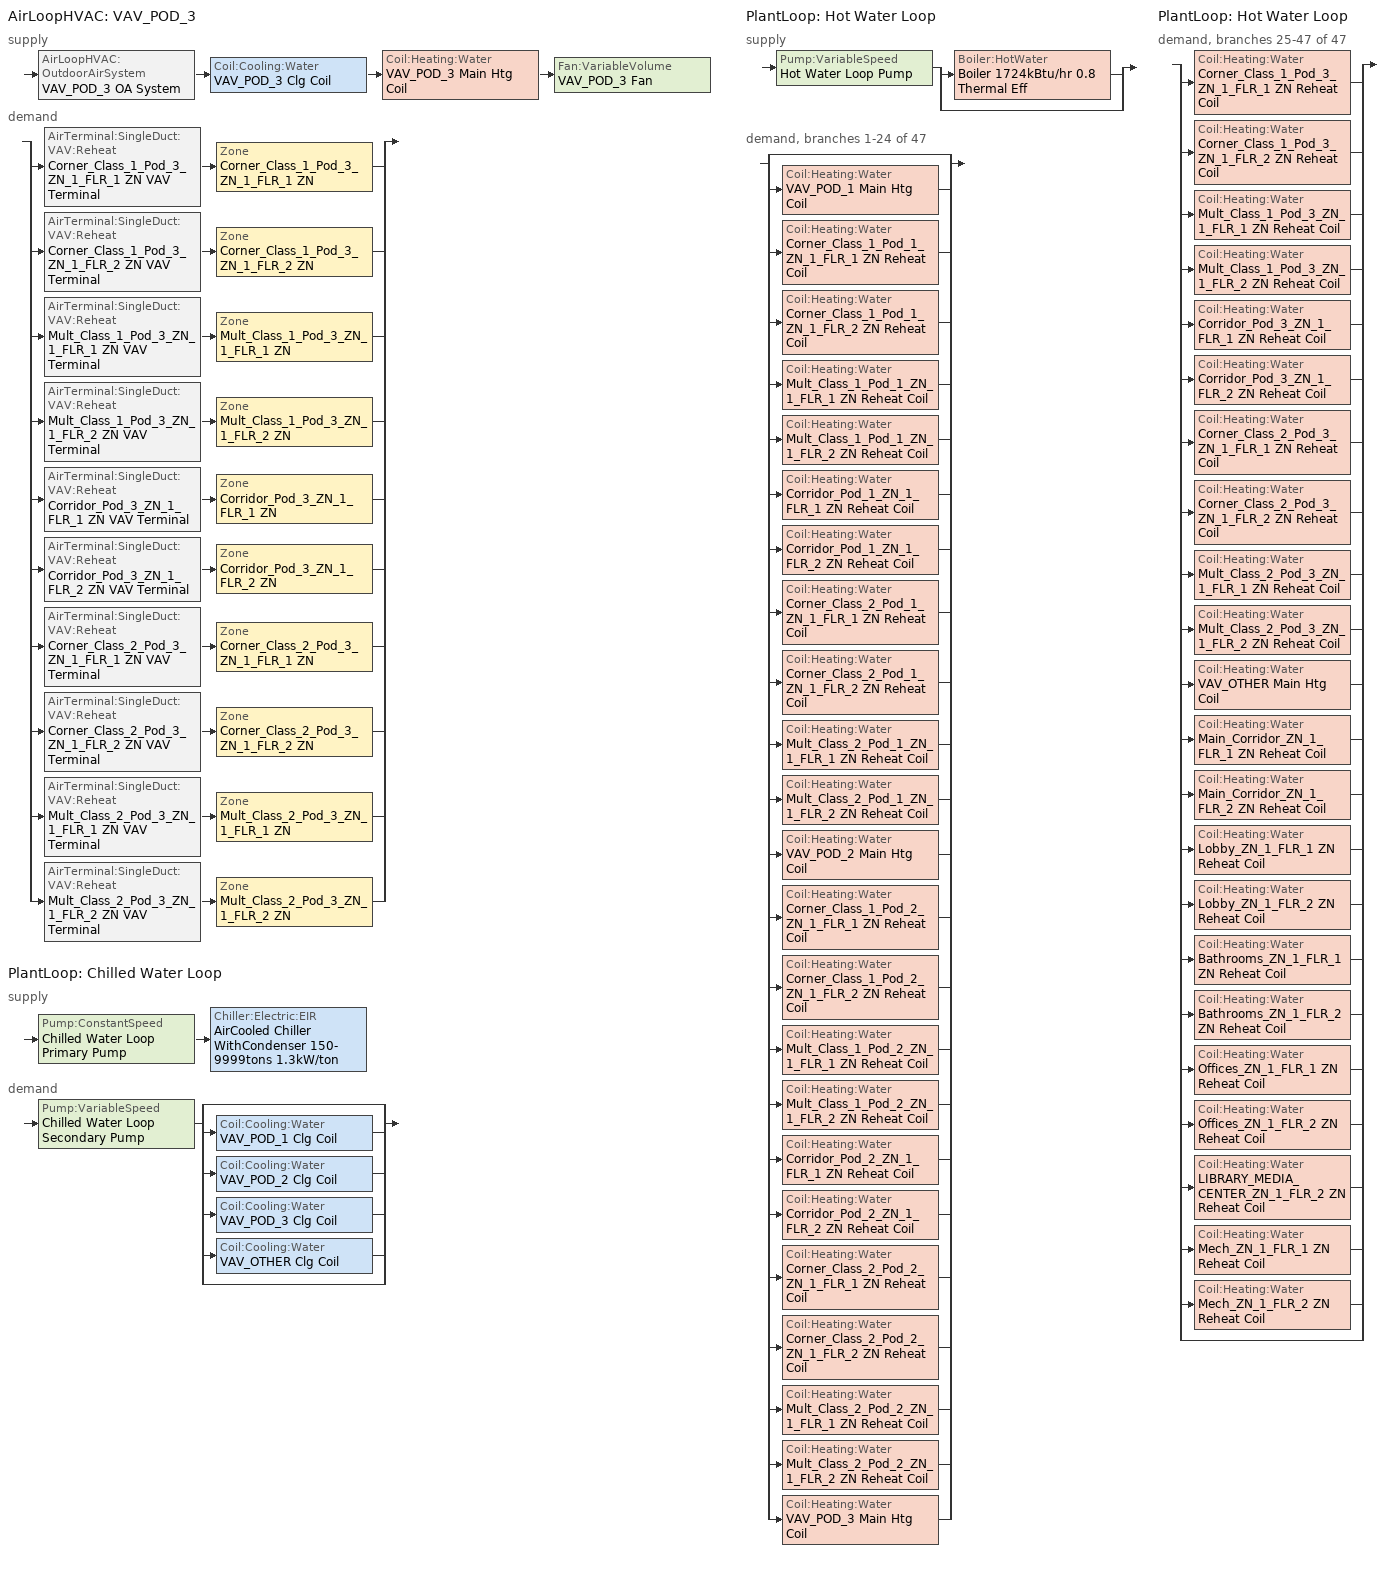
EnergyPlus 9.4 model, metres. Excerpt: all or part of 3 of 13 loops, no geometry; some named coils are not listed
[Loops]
AirLoopHVAC 'VAV_POD_3'
 supply: AirLoopHVAC:OutdoorAirSystem 'VAV_POD_3 OA System' > Coil:Cooling:Water 'VAV_POD_3 Clg Coil' > Coil:Heating:Water 'VAV_POD_3 Main Htg Coil' > Fan:VariableVolume 'VAV_POD_3 Fan'
 demand: split
  | AirTerminal:SingleDuct:VAV:Reheat 'Corner_Class_1_Pod_3_ZN_1_FLR_1 ZN VAV Terminal' > Zone 'Corner_Class_1_Pod_3_ZN_1_FLR_1 ZN'
  | AirTerminal:SingleDuct:VAV:Reheat 'Corner_Class_1_Pod_3_ZN_1_FLR_2 ZN VAV Terminal' > Zone 'Corner_Class_1_Pod_3_ZN_1_FLR_2 ZN'
  | AirTerminal:SingleDuct:VAV:Reheat 'Mult_Class_1_Pod_3_ZN_1_FLR_1 ZN VAV Terminal' > Zone 'Mult_Class_1_Pod_3_ZN_1_FLR_1 ZN'
  | AirTerminal:SingleDuct:VAV:Reheat 'Mult_Class_1_Pod_3_ZN_1_FLR_2 ZN VAV Terminal' > Zone 'Mult_Class_1_Pod_3_ZN_1_FLR_2 ZN'
  | AirTerminal:SingleDuct:VAV:Reheat 'Corridor_Pod_3_ZN_1_FLR_1 ZN VAV Terminal' > Zone 'Corridor_Pod_3_ZN_1_FLR_1 ZN'
  | AirTerminal:SingleDuct:VAV:Reheat 'Corridor_Pod_3_ZN_1_FLR_2 ZN VAV Terminal' > Zone 'Corridor_Pod_3_ZN_1_FLR_2 ZN'
  | AirTerminal:SingleDuct:VAV:Reheat 'Corner_Class_2_Pod_3_ZN_1_FLR_1 ZN VAV Terminal' > Zone 'Corner_Class_2_Pod_3_ZN_1_FLR_1 ZN'
  | AirTerminal:SingleDuct:VAV:Reheat 'Corner_Class_2_Pod_3_ZN_1_FLR_2 ZN VAV Terminal' > Zone 'Corner_Class_2_Pod_3_ZN_1_FLR_2 ZN'
  | AirTerminal:SingleDuct:VAV:Reheat 'Mult_Class_2_Pod_3_ZN_1_FLR_1 ZN VAV Terminal' > Zone 'Mult_Class_2_Pod_3_ZN_1_FLR_1 ZN'
  | AirTerminal:SingleDuct:VAV:Reheat 'Mult_Class_2_Pod_3_ZN_1_FLR_2 ZN VAV Terminal' > Zone 'Mult_Class_2_Pod_3_ZN_1_FLR_2 ZN'
PlantLoop 'Chilled Water Loop'
 supply: Pump:ConstantSpeed 'Chilled Water Loop Primary Pump' > Chiller:Electric:EIR 'AirCooled Chiller WithCondenser 150-9999tons 1.3kW/ton'
 demand: Pump:VariableSpeed 'Chilled Water Loop Secondary Pump' > split
  | bypass
  | Coil:Cooling:Water 'VAV_POD_1 Clg Coil'
  | Coil:Cooling:Water 'VAV_POD_2 Clg Coil'
  | Coil:Cooling:Water 'VAV_POD_3 Clg Coil'
  | Coil:Cooling:Water 'VAV_OTHER Clg Coil'
  | bypass
PlantLoop 'Hot Water Loop'
 supply: Pump:VariableSpeed 'Hot Water Loop Pump' > split
  | Boiler:HotWater 'Boiler 1724kBtu/hr 0.8 Thermal Eff'
  | bypass
 demand, branches 1-24 of 47: split
  | bypass
  | Coil:Heating:Water 'VAV_POD_1 Main Htg Coil'
  | Coil:Heating:Water 'Corner_Class_1_Pod_1_ZN_1_FLR_1 ZN Reheat Coil'
  | Coil:Heating:Water 'Corner_Class_1_Pod_1_ZN_1_FLR_2 ZN Reheat Coil'
  | Coil:Heating:Water 'Mult_Class_1_Pod_1_ZN_1_FLR_1 ZN Reheat Coil'
  | Coil:Heating:Water 'Mult_Class_1_Pod_1_ZN_1_FLR_2 ZN Reheat Coil'
  | Coil:Heating:Water 'Corridor_Pod_1_ZN_1_FLR_1 ZN Reheat Coil'
  | Coil:Heating:Water 'Corridor_Pod_1_ZN_1_FLR_2 ZN Reheat Coil'
  | Coil:Heating:Water 'Corner_Class_2_Pod_1_ZN_1_FLR_1 ZN Reheat Coil'
  | Coil:Heating:Water 'Corner_Class_2_Pod_1_ZN_1_FLR_2 ZN Reheat Coil'
  | Coil:Heating:Water 'Mult_Class_2_Pod_1_ZN_1_FLR_1 ZN Reheat Coil'
  | Coil:Heating:Water 'Mult_Class_2_Pod_1_ZN_1_FLR_2 ZN Reheat Coil'
  | Coil:Heating:Water 'VAV_POD_2 Main Htg Coil'
  | Coil:Heating:Water 'Corner_Class_1_Pod_2_ZN_1_FLR_1 ZN Reheat Coil'
  | Coil:Heating:Water 'Corner_Class_1_Pod_2_ZN_1_FLR_2 ZN Reheat Coil'
  | Coil:Heating:Water 'Mult_Class_1_Pod_2_ZN_1_FLR_1 ZN Reheat Coil'
  | Coil:Heating:Water 'Mult_Class_1_Pod_2_ZN_1_FLR_2 ZN Reheat Coil'
  | Coil:Heating:Water 'Corridor_Pod_2_ZN_1_FLR_1 ZN Reheat Coil'
  | Coil:Heating:Water 'Corridor_Pod_2_ZN_1_FLR_2 ZN Reheat Coil'
  | Coil:Heating:Water 'Corner_Class_2_Pod_2_ZN_1_FLR_1 ZN Reheat Coil'
  | Coil:Heating:Water 'Corner_Class_2_Pod_2_ZN_1_FLR_2 ZN Reheat Coil'
  | Coil:Heating:Water 'Mult_Class_2_Pod_2_ZN_1_FLR_1 ZN Reheat Coil'
  | Coil:Heating:Water 'Mult_Class_2_Pod_2_ZN_1_FLR_2 ZN Reheat Coil'
  | Coil:Heating:Water 'VAV_POD_3 Main Htg Coil'
PlantLoop 'Hot Water Loop'
 demand, branches 25-47 of 47: split
  | Coil:Heating:Water 'Corner_Class_1_Pod_3_ZN_1_FLR_1 ZN Reheat Coil'
  | Coil:Heating:Water 'Corner_Class_1_Pod_3_ZN_1_FLR_2 ZN Reheat Coil'
  | Coil:Heating:Water 'Mult_Class_1_Pod_3_ZN_1_FLR_1 ZN Reheat Coil'
  | Coil:Heating:Water 'Mult_Class_1_Pod_3_ZN_1_FLR_2 ZN Reheat Coil'
  | Coil:Heating:Water 'Corridor_Pod_3_ZN_1_FLR_1 ZN Reheat Coil'
  | Coil:Heating:Water 'Corridor_Pod_3_ZN_1_FLR_2 ZN Reheat Coil'
  | Coil:Heating:Water 'Corner_Class_2_Pod_3_ZN_1_FLR_1 ZN Reheat Coil'
  | Coil:Heating:Water 'Corner_Class_2_Pod_3_ZN_1_FLR_2 ZN Reheat Coil'
  | Coil:Heating:Water 'Mult_Class_2_Pod_3_ZN_1_FLR_1 ZN Reheat Coil'
  | Coil:Heating:Water 'Mult_Class_2_Pod_3_ZN_1_FLR_2 ZN Reheat Coil'
  | Coil:Heating:Water 'VAV_OTHER Main Htg Coil'
  | Coil:Heating:Water 'Main_Corridor_ZN_1_FLR_1 ZN Reheat Coil'
  | Coil:Heating:Water 'Main_Corridor_ZN_1_FLR_2 ZN Reheat Coil'
  | Coil:Heating:Water 'Lobby_ZN_1_FLR_1 ZN Reheat Coil'
  | Coil:Heating:Water 'Lobby_ZN_1_FLR_2 ZN Reheat Coil'
  | Coil:Heating:Water 'Bathrooms_ZN_1_FLR_1 ZN Reheat Coil'
  | Coil:Heating:Water 'Bathrooms_ZN_1_FLR_2 ZN Reheat Coil'
  | Coil:Heating:Water 'Offices_ZN_1_FLR_1 ZN Reheat Coil'
  | Coil:Heating:Water 'Offices_ZN_1_FLR_2 ZN Reheat Coil'
  | Coil:Heating:Water 'LIBRARY_MEDIA_CENTER_ZN_1_FLR_2 ZN Reheat Coil'
  | Coil:Heating:Water 'Mech_ZN_1_FLR_1 ZN Reheat Coil'
  | Coil:Heating:Water 'Mech_ZN_1_FLR_2 ZN Reheat Coil'
  | bypass
[ZoneControl:Thermostat] Temperature Difference Between Cutout And Setpoint {deltaC}=0
Name | Zone or ZoneList | Control Type Schedule | Control 1
Corner_Class_1_Pod_3_ZN_1_FLR_1 ZN Thermostat | Corner_Class_1_Pod_3_ZN_1_FLR_1 ZN | Corner_Class_1_Pod_3_ZN_1_FLR_1 ZN Thermostat Schedule | SecondarySchool Classroom Thermostat 5
Corner_Class_1_Pod_3_ZN_1_FLR_2 ZN Thermostat | Corner_Class_1_Pod_3_ZN_1_FLR_2 ZN | Corner_Class_1_Pod_3_ZN_1_FLR_2 ZN Thermostat Schedule | SecondarySchool Classroom Thermostat 6
Corner_Class_2_Pod_3_ZN_1_FLR_1 ZN Thermostat | Corner_Class_2_Pod_3_ZN_1_FLR_1 ZN | Corner_Class_2_Pod_3_ZN_1_FLR_1 ZN Thermostat Schedule | SecondarySchool Classroom Thermostat 11
Corner_Class_2_Pod_3_ZN_1_FLR_2 ZN Thermostat | Corner_Class_2_Pod_3_ZN_1_FLR_2 ZN | Corner_Class_2_Pod_3_ZN_1_FLR_2 ZN Thermostat Schedule | SecondarySchool Classroom Thermostat 12
Corridor_Pod_3_ZN_1_FLR_1 ZN Thermostat | Corridor_Pod_3_ZN_1_FLR_1 ZN | Corridor_Pod_3_ZN_1_FLR_1 ZN Thermostat Schedule | SecondarySchool Corridor Thermostat 5
Corridor_Pod_3_ZN_1_FLR_2 ZN Thermostat | Corridor_Pod_3_ZN_1_FLR_2 ZN | Corridor_Pod_3_ZN_1_FLR_2 ZN Thermostat Schedule | SecondarySchool Corridor Thermostat 6
Mult_Class_1_Pod_3_ZN_1_FLR_1 ZN Thermostat | Mult_Class_1_Pod_3_ZN_1_FLR_1 ZN | Mult_Class_1_Pod_3_ZN_1_FLR_1 ZN Thermostat Schedule | SecondarySchool Classroom Thermostat 17
Mult_Class_1_Pod_3_ZN_1_FLR_2 ZN Thermostat | Mult_Class_1_Pod_3_ZN_1_FLR_2 ZN | Mult_Class_1_Pod_3_ZN_1_FLR_2 ZN Thermostat Schedule | SecondarySchool ComputerRoom Thermostat 1
Mult_Class_2_Pod_3_ZN_1_FLR_1 ZN Thermostat | Mult_Class_2_Pod_3_ZN_1_FLR_1 ZN | Mult_Class_2_Pod_3_ZN_1_FLR_1 ZN Thermostat Schedule | SecondarySchool Classroom Thermostat 22
Mult_Class_2_Pod_3_ZN_1_FLR_2 ZN Thermostat | Mult_Class_2_Pod_3_ZN_1_FLR_2 ZN | Mult_Class_2_Pod_3_ZN_1_FLR_2 ZN Thermostat Schedule | SecondarySchool ComputerRoom Thermostat 2
[ThermostatSetpoint:DualSetpoint] Heating Setpoint Temperature Schedule=SchoolSecondary HTGSETP_SCH_YES_OPTIMUM; Cooling Setpoint Temperature Schedule=SchoolSecondary CLGSETP_SCH_NO_SETBACK
SecondarySchool Classroom Thermostat 5; SecondarySchool Classroom Thermostat 6; SecondarySchool Classroom Thermostat 11; SecondarySchool Classroom Thermostat 12; SecondarySchool Corridor Thermostat 5; SecondarySchool Corridor Thermostat 6; SecondarySchool Classroom Thermostat 17; SecondarySchool ComputerRoom Thermostat 1; SecondarySchool Classroom Thermostat 22; SecondarySchool ComputerRoom Thermostat 2
[Zone equipment]
Corner_Class_1_Pod_3_ZN_1_FLR_1 ZN: Corner_Class_1_Pod_3_ZN_1_FLR_1 ZN VAV Terminal
Corner_Class_1_Pod_3_ZN_1_FLR_2 ZN: Corner_Class_1_Pod_3_ZN_1_FLR_2 ZN VAV Terminal
Corner_Class_2_Pod_3_ZN_1_FLR_1 ZN: Corner_Class_2_Pod_3_ZN_1_FLR_1 ZN VAV Terminal
Corner_Class_2_Pod_3_ZN_1_FLR_2 ZN: Corner_Class_2_Pod_3_ZN_1_FLR_2 ZN VAV Terminal
Corridor_Pod_3_ZN_1_FLR_1 ZN: Corridor_Pod_3_ZN_1_FLR_1 ZN VAV Terminal
Corridor_Pod_3_ZN_1_FLR_2 ZN: Corridor_Pod_3_ZN_1_FLR_2 ZN VAV Terminal
Mult_Class_1_Pod_3_ZN_1_FLR_1 ZN: Mult_Class_1_Pod_3_ZN_1_FLR_1 ZN VAV Terminal
Mult_Class_1_Pod_3_ZN_1_FLR_2 ZN: Mult_Class_1_Pod_3_ZN_1_FLR_2 ZN VAV Terminal
Mult_Class_2_Pod_3_ZN_1_FLR_1 ZN: Mult_Class_2_Pod_3_ZN_1_FLR_1 ZN VAV Terminal
Mult_Class_2_Pod_3_ZN_1_FLR_2 ZN: Mult_Class_2_Pod_3_ZN_1_FLR_2 ZN VAV Terminal
[Sizing:Zone] Zone Cooling Design Supply Air Temperature Input Method=SupplyAirTemperature; Zone Cooling Design Supply Air Temperature {C}=12.7778; Zone Cooling Design Supply Air Temperature Difference {deltaC}=11.11; Zone Heating Design Supply Air Temperature Input Method=SupplyAirTemperature; Zone Heating Design Supply Air Temperature {C}=40; Zone Heating Design Supply Air Temperature Difference {deltaC}=11.11; Zone Cooling Design Supply Air Humidity Ratio {kgWater/kgDryAir}=0.0085; Zone Heating Design Supply Air Humidity Ratio {kgWater/kgDryAir}=0.008; Cooling Design Air Flow Method=DesignDay; Cooling Design Air Flow Rate {m3/s}=0; Cooling Minimum Air Flow per Zone Floor Area {m3/s-m2}=0.000762; Cooling Minimum Air Flow {m3/s}=0; Cooling Minimum Air Flow Fraction=0; Heating Design Air Flow Method=DesignDay; Heating Design Air Flow Rate {m3/s}=0; Heating Maximum Air Flow per Zone Floor Area {m3/s-m2}=0.002032; Heating Maximum Air Flow {m3/s}=0.141576; Heating Maximum Air Flow Fraction=0.3; Account for Dedicated Outdoor Air System=No
Name | Design Specification Outdoor Air Object
Corner_Class_1_Pod_3_ZN_1_FLR_1 ZN; Corner_Class_1_Pod_3_ZN_1_FLR_2 ZN; Corner_Class_2_Pod_3_ZN_1_FLR_1 ZN; Corner_Class_2_Pod_3_ZN_1_FLR_2 ZN; Mult_Class_1_Pod_3_ZN_1_FLR_1 ZN; Mult_Class_2_Pod_3_ZN_1_FLR_1 ZN | SecondarySchool Classroom Ventilation
Corridor_Pod_3_ZN_1_FLR_1 ZN; Corridor_Pod_3_ZN_1_FLR_2 ZN | SecondarySchool Corridor Ventilation
Mult_Class_1_Pod_3_ZN_1_FLR_2 ZN; Mult_Class_2_Pod_3_ZN_1_FLR_2 ZN | SecondarySchool ComputerRoom Ventilation
[Controller:MechanicalVentilation]
VAV_POD_3 Vent Controller: Availability Schedule=SchoolSecondary MinOA_MotorizedDamper_Sched; Demand Controlled Ventilation=No; System Outdoor Air Method=VentilationRateProcedure; Zone or ZoneList Name 1=Corner_Class_1_Pod_3_ZN_1_FLR_1 ZN; Design Specification Outdoor Air Object Name 1=SecondarySchool Classroom Ventilation; Zone or ZoneList Name 2=Corner_Class_1_Pod_3_ZN_1_FLR_2 ZN; Design Specification Outdoor Air Object Name 2=SecondarySchool Classroom Ventilation; Zone or ZoneList Name 3=Corner_Class_2_Pod_3_ZN_1_FLR_1 ZN; Design Specification Outdoor Air Object Name 3=SecondarySchool Classroom Ventilation; Zone or ZoneList Name 4=Corner_Class_2_Pod_3_ZN_1_FLR_2 ZN; Design Specification Outdoor Air Object Name 4=SecondarySchool Classroom Ventilation; Zone or ZoneList Name 5=Corridor_Pod_3_ZN_1_FLR_1 ZN; Design Specification Outdoor Air Object Name 5=SecondarySchool Corridor Ventilation; Zone or ZoneList Name 6=Corridor_Pod_3_ZN_1_FLR_2 ZN; Design Specification Outdoor Air Object Name 6=SecondarySchool Corridor Ventilation; Zone or ZoneList Name 7=Mult_Class_1_Pod_3_ZN_1_FLR_1 ZN; Design Specification Outdoor Air Object Name 7=SecondarySchool Classroom Ventilation; Zone or ZoneList Name 8=Mult_Class_1_Pod_3_ZN_1_FLR_2 ZN; Design Specification Outdoor Air Object Name 8=SecondarySchool ComputerRoom Ventilation; Zone or ZoneList Name 9=Mult_Class_2_Pod_3_ZN_1_FLR_1 ZN; Design Specification Outdoor Air Object Name 9=SecondarySchool Classroom Ventilation; Zone or ZoneList Name 10=Mult_Class_2_Pod_3_ZN_1_FLR_2 ZN; Design Specification Outdoor Air Object Name 10=SecondarySchool ComputerRoom Ventilation
[DesignSpecification:OutdoorAir] Outdoor Air Method=Sum; Outdoor Air Flow per Person {m3/s-person}=0; Outdoor Air Flow per Zone {m3/s}=0; Outdoor Air Flow Air Changes per Hour {1/hr}=0
Name | Outdoor Air Flow per Zone Floor Area {m3/s-m2}
SecondarySchool Classroom Ventilation; SecondarySchool ComputerRoom Ventilation | 0.0023876
SecondarySchool Corridor Ventilation | 0.0003048
[AirTerminal:SingleDuct:VAV:Reheat] Availability Schedule=Always On Discrete; Maximum Air Flow Rate {m3/s}=Autosize; Zone Minimum Air Flow Input Method=Constant; Constant Minimum Air Flow Fraction=0.763143; Fixed Minimum Air Flow Rate {m3/s}=0; Maximum Hot Water or Steam Flow Rate {m3/s}=Autosize; Minimum Hot Water or Steam Flow Rate {m3/s}=0; Convergence Tolerance=0.001; Damper Heating Action=ReverseWithLimits; Maximum Flow per Zone Floor Area During Reheat {m3/s-m2}=Autocalculate; Maximum Flow Fraction During Reheat=0.5; Maximum Reheat Air Temperature {C}=40
Name | Reheat Coil
Corner_Class_1_Pod_3_ZN_1_FLR_1 ZN VAV Terminal | Corner_Class_1_Pod_3_ZN_1_FLR_1 ZN Reheat Coil
Corner_Class_1_Pod_3_ZN_1_FLR_2 ZN VAV Terminal | Corner_Class_1_Pod_3_ZN_1_FLR_2 ZN Reheat Coil
Corner_Class_2_Pod_3_ZN_1_FLR_1 ZN VAV Terminal | Corner_Class_2_Pod_3_ZN_1_FLR_1 ZN Reheat Coil
Corner_Class_2_Pod_3_ZN_1_FLR_2 ZN VAV Terminal | Corner_Class_2_Pod_3_ZN_1_FLR_2 ZN Reheat Coil
Corridor_Pod_3_ZN_1_FLR_1 ZN VAV Terminal | Corridor_Pod_3_ZN_1_FLR_1 ZN Reheat Coil
Corridor_Pod_3_ZN_1_FLR_2 ZN VAV Terminal | Corridor_Pod_3_ZN_1_FLR_2 ZN Reheat Coil
Mult_Class_1_Pod_3_ZN_1_FLR_1 ZN VAV Terminal | Mult_Class_1_Pod_3_ZN_1_FLR_1 ZN Reheat Coil
Mult_Class_1_Pod_3_ZN_1_FLR_2 ZN VAV Terminal | Mult_Class_1_Pod_3_ZN_1_FLR_2 ZN Reheat Coil
Mult_Class_2_Pod_3_ZN_1_FLR_1 ZN VAV Terminal | Mult_Class_2_Pod_3_ZN_1_FLR_1 ZN Reheat Coil
Mult_Class_2_Pod_3_ZN_1_FLR_2 ZN VAV Terminal | Mult_Class_2_Pod_3_ZN_1_FLR_2 ZN Reheat Coil
[Coil:Heating:Water] Availability Schedule=Always On Discrete; U-Factor Times Area Value {W/K}=Autosize; Maximum Water Flow Rate {m3/s}=Autosize; Performance Input Method=UFactorTimesAreaAndDesignWaterFlowRate; Rated Capacity {W}=Autosize; Rated Inlet Water Temperature {C}=82.2222; Rated Outlet Water Temperature {C}=71.1111; Rated Ratio for Air and Water Convection=0.5
Name | Rated Inlet Air Temperature {C} | Rated Outlet Air Temperature {C}
Bathrooms_ZN_1_FLR_1 ZN Reheat Coil; Bathrooms_ZN_1_FLR_2 ZN Reheat Coil; Corner_Class_1_Pod_1_ZN_1_FLR_1 ZN Reheat Coil; Corner_Class_1_Pod_1_ZN_1_FLR_2 ZN Reheat Coil; Corner_Class_1_Pod_2_ZN_1_FLR_1 ZN Reheat Coil; Corner_Class_1_Pod_2_ZN_1_FLR_2 ZN Reheat Coil; Corner_Class_1_Pod_3_ZN_1_FLR_1 ZN Reheat Coil; Corner_Class_1_Pod_3_ZN_1_FLR_2 ZN Reheat Coil; Corner_Class_2_Pod_1_ZN_1_FLR_1 ZN Reheat Coil; Corner_Class_2_Pod_1_ZN_1_FLR_2 ZN Reheat Coil; Corner_Class_2_Pod_2_ZN_1_FLR_1 ZN Reheat Coil; Corner_Class_2_Pod_2_ZN_1_FLR_2 ZN Reheat Coil; Corner_Class_2_Pod_3_ZN_1_FLR_1 ZN Reheat Coil; Corner_Class_2_Pod_3_ZN_1_FLR_2 ZN Reheat Coil; Corridor_Pod_1_ZN_1_FLR_1 ZN Reheat Coil; Corridor_Pod_1_ZN_1_FLR_2 ZN Reheat Coil; Corridor_Pod_2_ZN_1_FLR_1 ZN Reheat Coil; Corridor_Pod_2_ZN_1_FLR_2 ZN Reheat Coil; Corridor_Pod_3_ZN_1_FLR_1 ZN Reheat Coil; Corridor_Pod_3_ZN_1_FLR_2 ZN Reheat Coil; LIBRARY_MEDIA_CENTER_ZN_1_FLR_2 ZN Reheat Coil; Lobby_ZN_1_FLR_1 ZN Reheat Coil; Lobby_ZN_1_FLR_2 ZN Reheat Coil; Main_Corridor_ZN_1_FLR_1 ZN Reheat Coil; Main_Corridor_ZN_1_FLR_2 ZN Reheat Coil; Mech_ZN_1_FLR_1 ZN Reheat Coil; Mech_ZN_1_FLR_2 ZN Reheat Coil; Mult_Class_1_Pod_1_ZN_1_FLR_1 ZN Reheat Coil; Mult_Class_1_Pod_1_ZN_1_FLR_2 ZN Reheat Coil; Mult_Class_1_Pod_2_ZN_1_FLR_1 ZN Reheat Coil; Mult_Class_1_Pod_2_ZN_1_FLR_2 ZN Reheat Coil; Mult_Class_1_Pod_3_ZN_1_FLR_1 ZN Reheat Coil; Mult_Class_1_Pod_3_ZN_1_FLR_2 ZN Reheat Coil; Mult_Class_2_Pod_1_ZN_1_FLR_1 ZN Reheat Coil; Mult_Class_2_Pod_1_ZN_1_FLR_2 ZN Reheat Coil; Mult_Class_2_Pod_2_ZN_1_FLR_1 ZN Reheat Coil; Mult_Class_2_Pod_2_ZN_1_FLR_2 ZN Reheat Coil; Mult_Class_2_Pod_3_ZN_1_FLR_1 ZN Reheat Coil; Mult_Class_2_Pod_3_ZN_1_FLR_2 ZN Reheat Coil; Offices_ZN_1_FLR_1 ZN Reheat Coil; Offices_ZN_1_FLR_2 ZN Reheat Coil | 12.7778 | 40
VAV_POD_3 Main Htg Coil | 7.22222 | 12.7778
[AirLoopHVAC]
VAV_POD_3: Design Supply Air Flow Rate {m3/s}=AutoSize; Design Return Air Flow Fraction of Supply Air Flow=1
[Sizing:System]
VAV_POD_3: Type of Load to Size On=Sensible; Design Outdoor Air Flow Rate {m3/s}=9.493504; Central Heating Maximum System Air Flow Ratio=0.3; Preheat Design Temperature {C}=7.22222; Preheat Design Humidity Ratio {kgWater/kgDryAir}=0.008; Precool Design Temperature {C}=12.7778; Precool Design Humidity Ratio {kgWater/kgDryAir}=0.008; Central Cooling Design Supply Air Temperature {C}=12.7778; Central Heating Design Supply Air Temperature {C}=12.7778; Type of Zone Sum to Use=Coincident; 100% Outdoor Air in Cooling=No; 100% Outdoor Air in Heating=No; Central Cooling Design Supply Air Humidity Ratio {kgWater/kgDryAir}=0.0085; Central Heating Design Supply Air Humidity Ratio {kgWater/kgDryAir}=0.008; Cooling Supply Air Flow Rate Method=DesignDay; Cooling Supply Air Flow Rate {m3/s}=0; Cooling Supply Air Flow Rate Per Floor Area {m3/s-m2}=0.00996765; Cooling Fraction of Autosized Cooling Supply Air Flow Rate=1; Cooling Supply Air Flow Rate Per Unit Cooling Capacity {m3/s-W}=3.94755e-05; Heating Supply Air Flow Rate Method=DesignDay; Heating Supply Air Flow Rate {m3/s}=0; Heating Supply Air Flow Rate Per Floor Area {m3/s-m2}=0.00996765; Heating Fraction of Autosized Heating Supply Air Flow Rate=1; Heating Fraction of Autosized Cooling Supply Air Flow Rate=1; Heating Supply Air Flow Rate Per Unit Heating Capacity {m3/s-W}=3.15882e-05; System Outdoor Air Method=ZoneSum; Zone Maximum Outdoor Air Fraction=1; Cooling Design Capacity Method=CoolingDesignCapacity; Cooling Design Capacity {W}=Autosize; Cooling Design Capacity Per Floor Area {W/m2}=234.7; Fraction of Autosized Cooling Design Capacity=1; Heating Design Capacity Method=HeatingDesignCapacity; Heating Design Capacity {W}=Autosize; Heating Design Capacity Per Floor Area {W/m2}=157; Fraction of Autosized Heating Design Capacity=1; Central Cooling Capacity Control Method=OnOff
[Controller:OutdoorAir]
VAV_POD_3 OA Controller: Minimum Outdoor Air Flow Rate {m3/s}=0; Maximum Outdoor Air Flow Rate {m3/s}=Autosize; Economizer Control Type=DifferentialDryBulb; Economizer Control Action Type=ModulateFlow; Lockout Type=LockoutWithHeating; Minimum Limit Type=FixedMinimum; Minimum Outdoor Air Schedule=SchoolSecondary MinOA_MotorizedDamper_Sched; Mechanical Ventilation Controller=VAV_POD_3 Vent Controller; High Humidity Control=No; Control High Indoor Humidity Based on Outdoor Humidity Ratio=Yes; Heat Recovery Bypass Control Type=BypassWhenWithinEconomizerLimits
[SetpointManager:MixedAir] Control Variable=Temperature
Name | Setpoint Node or NodeList
VAV_POD_3 Mixed Air Node OS Default SPM | VAV_POD_3 Mixed Air Node
VAV_POD_3 Clg Coil Outlet Air Node OS Default SPM | VAV_POD_3 Clg Coil Outlet Air Node
VAV_POD_3 Main Htg Coil Outlet Air Node OS Default SPM | VAV_POD_3 Main Htg Coil Outlet Air Node
[Controller:WaterCoil] Control Variable=Temperature; Actuator Variable=Flow; Maximum Actuated Flow {m3/s}=Autosize; Minimum Actuated Flow {m3/s}=0
Name | Action | Controller Convergence Tolerance {deltaC}
VAV_POD_3 Clg Coil Controller | Reverse | Autosize
VAV_POD_3 Main Htg Coil Controller | Normal | 0.0001
[Coil:Cooling:Water]
VAV_POD_3 Clg Coil: Availability Schedule=Always On Discrete; Design Water Flow Rate {m3/s}=Autosize; Design Air Flow Rate {m3/s}=Autosize; Design Inlet Water Temperature {C}=Autosize; Design Inlet Air Temperature {C}=Autosize; Design Outlet Air Temperature {C}=Autosize; Design Inlet Air Humidity Ratio {kgWater/kgDryAir}=Autosize; Design Outlet Air Humidity Ratio {kgWater/kgDryAir}=Autosize; Type of Analysis=SimpleAnalysis; Heat Exchanger Configuration=CrossFlow
[Fan:VariableVolume]
VAV_POD_3 Fan: Availability Schedule=SchoolSecondary HVACOperationSchd; Fan Total Efficiency=0.61165; Pressure Rise {Pa}=1389.92; Maximum Flow Rate {m3/s}=AutoSize; Fan Power Minimum Flow Rate Input Method=Fraction; Fan Power Minimum Flow Fraction=0.25; Fan Power Minimum Air Flow Rate {m3/s}=0; Motor Efficiency=0.941; Motor In Airstream Fraction=1; Fan Power Coefficient 1=0.04076; Fan Power Coefficient 2=0.0881; Fan Power Coefficient 3=-0.0729; Fan Power Coefficient 4=0.9437; Fan Power Coefficient 5=0
[SetpointManager:Warmest]
VAV_POD_3 SAT Warmest Reset: Control Variable=Temperature; HVAC Air Loop=VAV_POD_3; Minimum Setpoint Temperature {C}=12.7778; Maximum Setpoint Temperature {C}=15.5556; Strategy=MaximumTemperature; Setpoint Node or NodeList=VAV_POD_3 Supply Outlet Node
[PlantLoop] Fluid Type=Water; Maximum Loop Flow Rate {m3/s}=Autosize; Minimum Loop Flow Rate {m3/s}=0; Plant Loop Volume {m3}=Autocalculate; Load Distribution Scheme=Optimal; Plant Loop Demand Calculation Scheme=SingleSetpoint
Name | Plant Equipment Operation Scheme | Maximum Loop Temperature {C} | Minimum Loop Temperature {C} | Common Pipe Simulation
Chilled Water Loop | Chilled Water Loop Operation Schemes | 40 | 1 | CommonPipe
Hot Water Loop | Hot Water Loop Operation Schemes | 100 | 10
[Sizing:Plant] Sizing Option=NonCoincident; Zone Timesteps in Averaging Window=1; Coincident Sizing Factor Mode=None
Name | Loop Type | Design Loop Exit Temperature {C} | Loop Design Temperature Difference {deltaC}
Chilled Water Loop | Cooling | 6.66667 | 5.61111
Hot Water Loop | Heating | 82.2222 | 11.1111
[Pump:ConstantSpeed]
Chilled Water Loop Primary Pump: Design Flow Rate {m3/s}=Autosize; Design Pump Head {Pa}=44836; Design Power Consumption {W}=Autosize; Motor Efficiency=0.895; Fraction of Motor Inefficiencies to Fluid Stream=0; Pump Control Type=Intermittent; Design Power Sizing Method=PowerPerFlowPerPressure; Design Electric Power per Unit Flow Rate {W/(m3/s)}=348701.1; Design Shaft Power per Unit Flow Rate per Unit Head {W-s/m3-Pa}=1.28205
[Chiller:Electric:EIR]
AirCooled Chiller WithCondenser 150-9999tons 1.3kW/ton: Reference Capacity {W}=900000; Reference COP {W/W}=2.80239; Reference Leaving Chilled Water Temperature {C}=6.67; Reference Entering Condenser Fluid Temperature {C}=29.4; Reference Chilled Water Flow Rate {m3/s}=Autosize; Reference Condenser Fluid Flow Rate {m3/s}=Autosize; Cooling Capacity Function of Temperature Curve=AirCooled_Chiller_2010_PathA_CAPFT; Electric Input to Cooling Output Ratio Function of Temperature Curve=AirCooled_Chiller_2010_PathA_EIRFT; Electric Input to Cooling Output Ratio Function of Part Load Ratio Curve=AirCooled_Chiller_AllCapacities_2004_2010_EIRFPLR; Minimum Part Load Ratio=0.1; Maximum Part Load Ratio=1; Optimum Part Load Ratio=1; Minimum Unloading Ratio=0.2; Condenser Type=AirCooled; Condenser Fan Power Ratio {W/W}=0; Fraction of Compressor Electric Consumption Rejected by Condenser=1; Leaving Chilled Water Lower Temperature Limit {C}=2; Chiller Flow Mode=NotModulated; Sizing Factor=1; Basin Heater Capacity {W/K}=0; Basin Heater Setpoint Temperature {C}=10; Condenser Heat Recovery Relative Capacity Fraction=1
[SetpointManager:Scheduled] Control Variable=Temperature
Name | Schedule | Setpoint Node or NodeList
Chilled Water Loop Setpoint Manager | Chilled Water Loop Temp - 44F | Chilled Water Loop Supply Outlet Node
Hot Water Loop Setpoint Manager | Hot Water Loop Temp - 180F | Hot Water Loop Supply Outlet Node
[Pump:VariableSpeed] Design Maximum Flow Rate {m3/s}=Autosize; Design Power Consumption {W}=Autosize; Fraction of Motor Inefficiencies to Fluid Stream=0; Coefficient 1 of the Part Load Performance Curve=0; Design Minimum Flow Rate {m3/s}=0; Pump Control Type=Intermittent; Skin Loss Radiative Fraction=0.5; Design Power Sizing Method=PowerPerFlowPerPressure; Design Electric Power per Unit Flow Rate {W/(m3/s)}=348701.1; Design Shaft Power per Unit Flow Rate per Unit Head {W/((m3/s)-Pa)}=1.28205; Design Minimum Flow Rate Fraction=0
Name | Design Pump Head {Pa} | Motor Efficiency | Coefficient 2 of the Part Load Performance Curve | Coefficient 3 of the Part Load Performance Curve | Coefficient 4 of the Part Load Performance Curve
Chilled Water Loop Secondary Pump | 134508 | 0.917 | 0.0205 | 0.4101 | 0.5753
Hot Water Loop Pump | 179344 | 0.895 | 1 | 0 | 0
[PlantEquipmentOperationSchemes] Control Scheme Schedule Name 1=Always On Discrete
Name | Control Scheme Object Type 1 | Control Scheme Name 1
Chilled Water Loop Operation Schemes | PlantEquipmentOperation:CoolingLoad | Chilled Water Loop Cooling Operation Scheme
Hot Water Loop Operation Schemes | PlantEquipmentOperation:HeatingLoad | Hot Water Loop Heating Operation Scheme
[PlantEquipmentOperation:CoolingLoad]
Chilled Water Loop Cooling Operation Scheme: Load Range Lower Limit 1 {W}=0; Load Range Upper Limit 1 {W}=1000000000; Range Equipment List Name 1=Chilled Water Loop Cooling Equipment List
[PlantEquipmentList]
Chilled Water Loop Cooling Equipment List: Chiller:Electric:EIR, AirCooled Chiller WithCondenser 150-9999tons 1.3kW/ton
Hot Water Loop Heating Equipment List: Boiler:HotWater, Boiler 1724kBtu/hr 0.8 Thermal Eff
[Boiler:HotWater]
Boiler 1724kBtu/hr 0.8 Thermal Eff: Fuel Type=NaturalGas; Nominal Capacity {W}=Autosize; Nominal Thermal Efficiency=0.8; Efficiency Curve Temperature Evaluation Variable=LeavingBoiler; Normalized Boiler Efficiency Curve=Boiler with No Minimum Turndown; Design Water Flow Rate {m3/s}=Autosize; Minimum Part Load Ratio=0; Maximum Part Load Ratio=1.2; Optimum Part Load Ratio=1; Water Outlet Upper Temperature Limit {C}=95; Boiler Flow Mode=LeavingSetpointModulated; Parasitic Electric Load {W}=0; Sizing Factor=1
[PlantEquipmentOperation:HeatingLoad]
Hot Water Loop Heating Operation Scheme: Load Range Lower Limit 1 {W}=0; Load Range Upper Limit 1 {W}=1000000000; Range Equipment List Name 1=Hot Water Loop Heating Equipment List
[EnergyManagementSystem:InternalVariable] Internal Data Index Key=AirCooled Chiller WithCondenser 150-9999tons 1.3kW/ton; Internal Data Type=Chiller Nominal Capacity
Chiller0_Nominal_Capacity; Energy_Management_System_Internal_Variable_1
[EnergyManagementSystem:OutputVariable] EMS Variable=Chiller0_Nominal_Capacity; Type of Data in Variable=Averaged; Update Frequency=ZoneTimestep; Units=W
Chiller0 Nominal Capacity; Energy Management System Output Variable 1
[Schedule:Compact]
Corner_Class_1_Pod_3_ZN_1_FLR_1 ZN Thermostat Schedule; Corner_Class_1_Pod_3_ZN_1_FLR_2 ZN Thermostat Schedule; Corner_Class_2_Pod_3_ZN_1_FLR_1 ZN Thermostat Schedule; Corner_Class_2_Pod_3_ZN_1_FLR_2 ZN Thermostat Schedule; Corridor_Pod_3_ZN_1_FLR_1 ZN Thermostat Schedule; Corridor_Pod_3_ZN_1_FLR_2 ZN Thermostat Schedule; Mult_Class_1_Pod_3_ZN_1_FLR_1 ZN Thermostat Schedule; Mult_Class_1_Pod_3_ZN_1_FLR_2 ZN Thermostat Schedule; Mult_Class_2_Pod_3_ZN_1_FLR_1 ZN Thermostat Schedule; Mult_Class_2_Pod_3_ZN_1_FLR_2 ZN Thermostat Schedule: Through: 12/31, For: AllDays, Until: 24:00, 4
[Schedule:Day:Interval]
SchoolSecondary CLGSETP_SCH_NO_SETBACK Default; SchoolSecondary CLGSETP_SCH_NO_SETBACK Summer Design Day: No, 24:00, 24
SchoolSecondary CLGSETP_SCH_NO_SETBACK Winter Design Day: No, 24:00, 29.44
SchoolSecondary MinOA_MotorizedDamper_Sched Default; SchoolSecondary HVACOperationSchd Default: No, 24:00, 0
SchoolSecondary MinOA_MotorizedDamper_Sched WntrDsn|SmrDsn|Wkdy Day; SchoolSecondary MinOA_MotorizedDamper_Sched Summer Design Day; SchoolSecondary MinOA_MotorizedDamper_Sched Winter Design Day: No, 08:00, 0, 21:00, 1, 24:00, 0
SchoolSecondary HTGSETP_SCH_YES_OPTIMUM Default; SchoolSecondary HTGSETP_SCH_YES_OPTIMUM Summer Design Day: No, 24:00, 15.6
SchoolSecondary HTGSETP_SCH_YES_OPTIMUM Wkdy Day: No, 06:00, 15.6, 07:00, 17.8, 08:00, 20, 21:00, 21, 24:00, 15.6
SchoolSecondary HTGSETP_SCH_YES_OPTIMUM Winter Design Day: No, 24:00, 21
Chilled Water Loop Temp - 44F Default: No, 24:00, 6.66667
Hot Water Loop Temp - 180F Default: No, 24:00, 82.2222
SchoolSecondary HVACOperationSchd Summer Design Day; SchoolSecondary HVACOperationSchd Winter Design Day; SchoolSecondary HVACOperationSchd WntrDsn|SmrDsn|Wkdy Day: No, 07:00, 0, 21:00, 1, 24:00, 0
[Schedule:Week:Daily]
SchoolSecondary CLGSETP_SCH_NO_SETBACK Week Rule - Jan1-Dec31: SchoolSecondary CLGSETP_SCH_NO_SETBACK Default, SchoolSecondary CLGSETP_SCH_NO_SETBACK Default, SchoolSecondary CLGSETP_SCH_NO_SETBACK Default, SchoolSecondary CLGSETP_SCH_NO_SETBACK Default, SchoolSecondary CLGSETP_SCH_NO_SETBACK Default, SchoolSecondary CLGSETP_SCH_NO_SETBACK Default, SchoolSecondary CLGSETP_SCH_NO_SETBACK Default, SchoolSecondary CLGSETP_SCH_NO_SETBACK Default, SchoolSecondary CLGSETP_SCH_NO_SETBACK Summer Design Day, SchoolSecondary CLGSETP_SCH_NO_SETBACK Winter Design Day, SchoolSecondary CLGSETP_SCH_NO_SETBACK Default, SchoolSecondary CLGSETP_SCH_NO_SETBACK Default
SchoolSecondary MinOA_MotorizedDamper_Sched Week Rule - Jan1-Dec31: SchoolSecondary MinOA_MotorizedDamper_Sched Default, SchoolSecondary MinOA_MotorizedDamper_Sched WntrDsn|SmrDsn|Wkdy Day, SchoolSecondary MinOA_MotorizedDamper_Sched WntrDsn|SmrDsn|Wkdy Day, SchoolSecondary MinOA_MotorizedDamper_Sched WntrDsn|SmrDsn|Wkdy Day, SchoolSecondary MinOA_MotorizedDamper_Sched WntrDsn|SmrDsn|Wkdy Day, SchoolSecondary MinOA_MotorizedDamper_Sched WntrDsn|SmrDsn|Wkdy Day, SchoolSecondary MinOA_MotorizedDamper_Sched Default, SchoolSecondary MinOA_MotorizedDamper_Sched Default, SchoolSecondary MinOA_MotorizedDamper_Sched Summer Design Day, SchoolSecondary MinOA_MotorizedDamper_Sched Winter Design Day, SchoolSecondary MinOA_MotorizedDamper_Sched Default, SchoolSecondary MinOA_MotorizedDamper_Sched Default
SchoolSecondary HTGSETP_SCH_YES_OPTIMUM Week Rule - Jan1-Dec31: SchoolSecondary HTGSETP_SCH_YES_OPTIMUM Default, SchoolSecondary HTGSETP_SCH_YES_OPTIMUM Wkdy Day, SchoolSecondary HTGSETP_SCH_YES_OPTIMUM Wkdy Day, SchoolSecondary HTGSETP_SCH_YES_OPTIMUM Wkdy Day, SchoolSecondary HTGSETP_SCH_YES_OPTIMUM Wkdy Day, SchoolSecondary HTGSETP_SCH_YES_OPTIMUM Wkdy Day, SchoolSecondary HTGSETP_SCH_YES_OPTIMUM Default, SchoolSecondary HTGSETP_SCH_YES_OPTIMUM Default, SchoolSecondary HTGSETP_SCH_YES_OPTIMUM Summer Design Day, SchoolSecondary HTGSETP_SCH_YES_OPTIMUM Winter Design Day, SchoolSecondary HTGSETP_SCH_YES_OPTIMUM Default, SchoolSecondary HTGSETP_SCH_YES_OPTIMUM Default
Chilled Water Loop Temp - 44F Week Rule - Jan1-Dec31: Chilled Water Loop Temp - 44F Default, Chilled Water Loop Temp - 44F Default, Chilled Water Loop Temp - 44F Default, Chilled Water Loop Temp - 44F Default, Chilled Water Loop Temp - 44F Default, Chilled Water Loop Temp - 44F Default, Chilled Water Loop Temp - 44F Default, Chilled Water Loop Temp - 44F Default, Chilled Water Loop Temp - 44F Default, Chilled Water Loop Temp - 44F Default, Chilled Water Loop Temp - 44F Default, Chilled Water Loop Temp - 44F Default
Hot Water Loop Temp - 180F Week Rule - Jan1-Dec31: Hot Water Loop Temp - 180F Default, Hot Water Loop Temp - 180F Default, Hot Water Loop Temp - 180F Default, Hot Water Loop Temp - 180F Default, Hot Water Loop Temp - 180F Default, Hot Water Loop Temp - 180F Default, Hot Water Loop Temp - 180F Default, Hot Water Loop Temp - 180F Default, Hot Water Loop Temp - 180F Default, Hot Water Loop Temp - 180F Default, Hot Water Loop Temp - 180F Default, Hot Water Loop Temp - 180F Default
SchoolSecondary HVACOperationSchd Week Rule - Jan1-Dec31: SchoolSecondary HVACOperationSchd Default, SchoolSecondary HVACOperationSchd WntrDsn|SmrDsn|Wkdy Day, SchoolSecondary HVACOperationSchd WntrDsn|SmrDsn|Wkdy Day, SchoolSecondary HVACOperationSchd WntrDsn|SmrDsn|Wkdy Day, SchoolSecondary HVACOperationSchd WntrDsn|SmrDsn|Wkdy Day, SchoolSecondary HVACOperationSchd WntrDsn|SmrDsn|Wkdy Day, SchoolSecondary HVACOperationSchd Default, SchoolSecondary HVACOperationSchd Default, SchoolSecondary HVACOperationSchd Summer Design Day, SchoolSecondary HVACOperationSchd Winter Design Day, SchoolSecondary HVACOperationSchd Default, SchoolSecondary HVACOperationSchd Default
[Schedule:Year]
SchoolSecondary CLGSETP_SCH_NO_SETBACK: SchoolSecondary CLGSETP_SCH_NO_SETBACK Week Rule - Jan1-Dec31, 1, 1, 12, 31
SchoolSecondary MinOA_MotorizedDamper_Sched: SchoolSecondary MinOA_MotorizedDamper_Sched Week Rule - Jan1-Dec31, 1, 1, 12, 31
SchoolSecondary HTGSETP_SCH_YES_OPTIMUM: SchoolSecondary HTGSETP_SCH_YES_OPTIMUM Week Rule - Jan1-Dec31, 1, 1, 12, 31
Chilled Water Loop Temp - 44F: Chilled Water Loop Temp - 44F Week Rule - Jan1-Dec31, 1, 1, 12, 31
Hot Water Loop Temp - 180F: Hot Water Loop Temp - 180F Week Rule - Jan1-Dec31, 1, 1, 12, 31
SchoolSecondary HVACOperationSchd: SchoolSecondary HVACOperationSchd Week Rule - Jan1-Dec31, 1, 1, 12, 31
[Schedule:Constant]
Always On Discrete: Hourly Value=1
[Curve:Biquadratic] Minimum Value of x {BasedOnField A2}=5; Maximum Value of x {BasedOnField A2}=10; Minimum Value of y {BasedOnField A3}=12.7; Maximum Value of y {BasedOnField A3}=51.67
Name | Coefficient1 Constant | Coefficient2 x | Coefficient3 x**2 | Coefficient4 y | Coefficient5 y**2 | Coefficient6 x*y
AirCooled_Chiller_2010_PathA_CAPFT | 1.04338 | 0.0407073 | 0.0004506 | -0.0041514 | -8.86e-05 | -0.0003467
AirCooled_Chiller_2010_PathA_EIRFT | 0.596191 | -0.0099496 | 0.0007888 | 0.0004506 | 0.0004875 | -0.0007623
[Curve:Quadratic]
AirCooled_Chiller_AllCapacities_2004_2010_EIRFPLR: Coefficient1 Constant=0.141; Coefficient2 x=0.655; Coefficient3 x**2=0.203; Minimum Value of x {BasedOnField A2}=0; Maximum Value of x {BasedOnField A2}=1
[Curve:Cubic]
Boiler with No Minimum Turndown: Coefficient1 Constant=0.7463; Coefficient2 x=1.3196; Coefficient3 x**2=-2.2154; Coefficient4 x**3=1.1674; Minimum Value of x {BasedOnField A2}=0; Maximum Value of x {BasedOnField A2}=1.3
